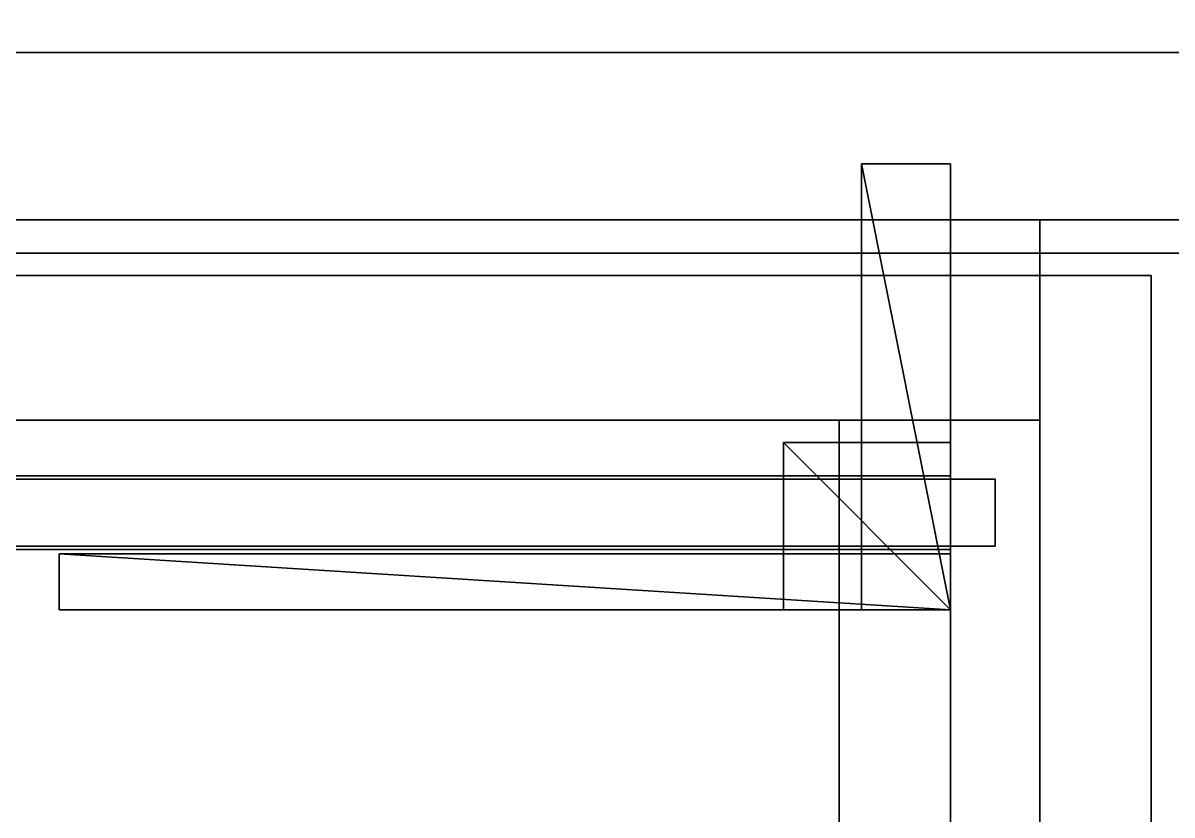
# Model space of a CAD drawing. Extents: x 0 to 4956, y -4930 to 0.
# Drawn here: x 2166.8 to 2269.9, y -168.4 to -97.3 of the extents above; entities that cross this region are included whole.
import ezdxf

# ---------------------------------------------------------------- set-up
doc = ezdxf.new("R2010")
doc.units = 0
for name, color, linetype in [('LAYER0', 7, 'CONTINUOUS'), ('LAYER142', 7, 'CONTINUOUS'), ('LAYER701', 7, 'CONTINUOUS'), ('LAYER702', 7, 'CONTINUOUS'), ('LAYER730', 7, 'CONTINUOUS'), ('LAYER747', 2, 'CONTINUOUS'), ('LAYER748', 7, 'CONTINUOUS'), ('LAYER749', 253, 'CONTINUOUS'), ('LAYER750', 253, 'CONTINUOUS'), ('LAYER751', 253, 'CONTINUOUS'), ('LAYER752', 253, 'CONTINUOUS'), ('LAYER753', 253, 'CONTINUOUS'), ('LAYER754', 253, 'CONTINUOUS'), ('LAYER756', 7, 'CONTINUOUS'), ('LAYER765', 7, 'CONTINUOUS'), ('LAYER767', 7, 'CONTINUOUS'), ('LAYER801', 7, 'CONTINUOUS'), ('LAYER815', 7, 'CONTINUOUS'), ('LAYER86', 7, 'CONTINUOUS'), ('LAYER87', 9, 'CONTINUOUS'), ('LAYER88', 9, 'CONTINUOUS')]:
    doc.layers.add(name, color=color, linetype=linetype)

msp = doc.modelspace()

# ---------------------------------------------------------------- linework, layer by layer
at = {"layer": 'LAYER0', "invisible_edges": 1}
for points in [[(4956, 0), (0, -4930), (0, 0), (4956, 0)], [(4956, -4930, 5), (0, 0, 5), (0, -4930, 5), (4956, -4930, 5)], [(0, 0, 5), (4956, -4930, 5), (4956, 0, 5), (0, 0, 5)], [(0, -4930), (4956, 0), (4956, -4930), (0, -4930)]]:
    msp.add_3dface(points, dxfattribs=at)
at = {"layer": 'LAYER142'}
for points, invisible_edges in [([(115, -115, 5), (100, -100, 5), (2301, -100, 5), (115, -115, 5)], 5), ([(100, -100, 115), (2301, -100, 5), (100, -100, 5), (100, -100, 115)], 1), ([(2301, -100, 5), (100, -100, 115), (2301, -100, 115), (2301, -100, 5)], 1), ([(100, -100, 115), (115, -115, 115), (2301, -100, 115), (100, -100, 115)], 3), ([(115, -115, 5), (2301, -100, 5), (2286, -115, 5), (115, -115, 5)], 3), ([(2301, -100, 115), (115, -115, 115), (2286, -115, 115), (2301, -100, 115)], 5), ([(2286, -115, 115), (115, -115, 5), (2286, -115, 5), (2286, -115, 115)], 1), ([(115, -115, 5), (2286, -115, 115), (115, -115, 115), (115, -115, 5)], 1)]:
    msp.add_3dface(points, dxfattribs=dict(at, invisible_edges=invisible_edges))
at = {"layer": 'LAYER701', "invisible_edges": 1}
for points in [[(708, -115, 5), (2258, -133, 5), (708, -133, 5), (708, -115, 5)], [(2258, -133, 5), (708, -115, 5), (2258, -115, 5), (2258, -133, 5)], [(2258, -115, 85), (708, -133, 85), (2258, -133, 85), (2258, -115, 85)], [(708, -133, 85), (2258, -115, 85), (708, -115, 85), (708, -133, 85)], [(708, -115, 5), (2258, -115, 85), (2258, -115, 5), (708, -115, 5)], [(2258, -115, 85), (708, -115, 5), (708, -115, 85), (2258, -115, 85)], [(2258, -115, 85), (2258, -133, 5), (2258, -115, 5), (2258, -115, 85)], [(2258, -133, 5), (2258, -115, 85), (2258, -133, 85), (2258, -133, 5)], [(708, -133, 85), (2258, -133, 5), (2258, -133, 85), (708, -133, 85)], [(2258, -133, 5), (708, -133, 85), (708, -133, 5), (2258, -133, 5)]]:
    msp.add_3dface(points, dxfattribs=at)
at = {"layer": 'LAYER702', "invisible_edges": 1}
for points in [[(2240, -133, 85), (2258, -133, 5), (2240, -133, 5), (2240, -133, 85)], [(2258, -133, 5), (2240, -133, 85), (2258, -133, 85), (2258, -133, 5)], [(2240, -474, 5), (2258, -133, 5), (2258, -474, 5), (2240, -474, 5)], [(2258, -133, 5), (2240, -474, 5), (2240, -133, 5), (2258, -133, 5)], [(2240, -133, 85), (2258, -474, 85), (2258, -133, 85), (2240, -133, 85)], [(2258, -474, 85), (2240, -133, 85), (2240, -474, 85), (2258, -474, 85)], [(2240, -474, 5), (2240, -133, 85), (2240, -133, 5), (2240, -474, 5)], [(2240, -133, 85), (2240, -474, 5), (2240, -474, 85), (2240, -133, 85)], [(2258, -474, 85), (2258, -133, 5), (2258, -133, 85), (2258, -474, 85)], [(2258, -133, 5), (2258, -474, 85), (2258, -474, 5), (2258, -133, 5)]]:
    msp.add_3dface(points, dxfattribs=at)
at = {"layer": 'LAYER730', "invisible_edges": 1}
for points in [[(2250, -120, 85), (2250, -510, 760), (2250, -120, 760), (2250, -120, 85)], [(2250, -510, 760), (2250, -120, 85), (2250, -510, 85), (2250, -510, 760)], [(2250, -120, 85), (2268, -510, 85), (2250, -510, 85), (2250, -120, 85)], [(2268, -510, 85), (2250, -120, 85), (2268, -120, 85), (2268, -510, 85)], [(2268, -120, 760), (2250, -510, 760), (2268, -510, 760), (2268, -120, 760)], [(2250, -510, 760), (2268, -120, 760), (2250, -120, 760), (2250, -510, 760)], [(2268, -120, 760), (2250, -120, 85), (2250, -120, 760), (2268, -120, 760)], [(2250, -120, 85), (2268, -120, 760), (2268, -120, 85), (2250, -120, 85)], [(2268, -510, 85), (2268, -120, 760), (2268, -510, 760), (2268, -510, 85)], [(2268, -120, 760), (2268, -510, 85), (2268, -120, 85), (2268, -120, 760)]]:
    msp.add_3dface(points, dxfattribs=at)
at = {"layer": 'LAYER747'}
for points in [[(2170, -150, 730.5), (2170, -145, 707.5), (2170, -150, 707.5), (2170, -150, 730.5)], [(2170, -145, 730.5), (2170, -145, 707.5), (2170, -150, 730.5), (2170, -145, 730.5)], [(2250, -150, 730.5), (2170, -145, 730.5), (2170, -150, 730.5), (2250, -150, 730.5)], [(2250, -145, 730.5), (2170, -145, 730.5), (2250, -150, 730.5), (2250, -145, 730.5)], [(2170, -145, 707.5), (2250, -150, 707.5), (2170, -150, 707.5), (2170, -145, 707.5)], [(2250, -145, 707.5), (2250, -150, 707.5), (2170, -145, 707.5), (2250, -145, 707.5)], [(2170, -145, 730.5), (2250, -145, 707.5), (2170, -145, 707.5), (2170, -145, 730.5)], [(2250, -145, 730.5), (2250, -145, 707.5), (2170, -145, 730.5), (2250, -145, 730.5)], [(2250, -150, 707.5), (2250, -145, 730.5), (2250, -150, 730.5), (2250, -150, 707.5)], [(2250, -145, 707.5), (2250, -145, 730.5), (2250, -150, 707.5), (2250, -145, 707.5)], [(2170, -150, 707.5), (2250, -150, 730.5), (2170, -150, 730.5), (2170, -150, 707.5)], [(2250, -150, 707.5), (2250, -150, 730.5), (2170, -150, 707.5), (2250, -150, 707.5)]]:
    msp.add_3dface(points, dxfattribs=at)
at = {"layer": 'LAYER748', "invisible_edges": 1}
for points in [[(2250, -150, 730.5), (2170, -145, 730.5), (2170, -150, 730.5), (2250, -150, 730.5)], [(2170, -145, 730.5), (2250, -150, 730.5), (2250, -145, 730.5), (2170, -145, 730.5)], [(2170, -145, 730.5), (2170, -150, 707.5), (2170, -150, 730.5), (2170, -145, 730.5)], [(2170, -150, 707.5), (2170, -145, 730.5), (2170, -145, 707.5), (2170, -150, 707.5)], [(2250, -145, 707.5), (2170, -150, 707.5), (2170, -145, 707.5), (2250, -145, 707.5)], [(2170, -150, 707.5), (2250, -145, 707.5), (2250, -150, 707.5), (2170, -150, 707.5)], [(2170, -145, 730.5), (2250, -145, 707.5), (2170, -145, 707.5), (2170, -145, 730.5)], [(2250, -145, 707.5), (2170, -145, 730.5), (2250, -145, 730.5), (2250, -145, 707.5)], [(2250, -145, 707.5), (2250, -150, 730.5), (2250, -150, 707.5), (2250, -145, 707.5)], [(2250, -150, 730.5), (2250, -145, 707.5), (2250, -145, 730.5), (2250, -150, 730.5)], [(2250, -150, 730.5), (2170, -150, 707.5), (2250, -150, 707.5), (2250, -150, 730.5)], [(2170, -150, 707.5), (2250, -150, 730.5), (2170, -150, 730.5), (2170, -150, 707.5)]]:
    msp.add_3dface(points, dxfattribs=at)
at = {"layer": 'LAYER749'}
for points in [[(2235, -150, 730.5), (2235, -135, 715.5), (2235, -150, 715.5), (2235, -150, 730.5)], [(2235, -135, 730.5), (2235, -135, 715.5), (2235, -150, 730.5), (2235, -135, 730.5)], [(2250, -150, 730.5), (2235, -135, 730.5), (2235, -150, 730.5), (2250, -150, 730.5)], [(2250, -135, 730.5), (2235, -135, 730.5), (2250, -150, 730.5), (2250, -135, 730.5)], [(2235, -135, 715.5), (2250, -150, 715.5), (2235, -150, 715.5), (2235, -135, 715.5)], [(2250, -135, 715.5), (2250, -150, 715.5), (2235, -135, 715.5), (2250, -135, 715.5)], [(2235, -135, 730.5), (2250, -135, 715.5), (2235, -135, 715.5), (2235, -135, 730.5)], [(2250, -135, 730.5), (2250, -135, 715.5), (2235, -135, 730.5), (2250, -135, 730.5)], [(2250, -150, 715.5), (2250, -135, 730.5), (2250, -150, 730.5), (2250, -150, 715.5)], [(2250, -135, 715.5), (2250, -135, 730.5), (2250, -150, 715.5), (2250, -135, 715.5)], [(2235, -150, 715.5), (2250, -150, 730.5), (2235, -150, 730.5), (2235, -150, 715.5)], [(2250, -150, 715.5), (2250, -150, 730.5), (2235, -150, 715.5), (2250, -150, 715.5)]]:
    msp.add_3dface(points, dxfattribs=at)
at = {"layer": 'LAYER750'}
for points in [[(2235, -150, 730.5), (2235, -135, 715.5), (2235, -150, 715.5), (2235, -150, 730.5)], [(2235, -135, 730.5), (2235, -135, 715.5), (2235, -150, 730.5), (2235, -135, 730.5)], [(2250, -150, 730.5), (2235, -135, 730.5), (2235, -150, 730.5), (2250, -150, 730.5)], [(2250, -135, 730.5), (2235, -135, 730.5), (2250, -150, 730.5), (2250, -135, 730.5)], [(2235, -135, 715.5), (2250, -150, 715.5), (2235, -150, 715.5), (2235, -135, 715.5)], [(2250, -135, 715.5), (2250, -150, 715.5), (2235, -135, 715.5), (2250, -135, 715.5)], [(2235, -135, 730.5), (2250, -135, 715.5), (2235, -135, 715.5), (2235, -135, 730.5)], [(2250, -135, 730.5), (2250, -135, 715.5), (2235, -135, 730.5), (2250, -135, 730.5)], [(2250, -150, 715.5), (2250, -135, 730.5), (2250, -150, 730.5), (2250, -150, 715.5)], [(2250, -135, 715.5), (2250, -135, 730.5), (2250, -150, 715.5), (2250, -135, 715.5)], [(2235, -150, 715.5), (2250, -150, 730.5), (2235, -150, 730.5), (2235, -150, 715.5)], [(2250, -150, 715.5), (2250, -150, 730.5), (2235, -150, 715.5), (2250, -150, 715.5)]]:
    msp.add_3dface(points, dxfattribs=at)
at = {"layer": 'LAYER751'}
for points in [[(2235, -150, 730.5), (2235, -135, 715.5), (2235, -150, 715.5), (2235, -150, 730.5)], [(2235, -135, 730.5), (2235, -135, 715.5), (2235, -150, 730.5), (2235, -135, 730.5)], [(2250, -150, 730.5), (2235, -135, 730.5), (2235, -150, 730.5), (2250, -150, 730.5)], [(2250, -135, 730.5), (2235, -135, 730.5), (2250, -150, 730.5), (2250, -135, 730.5)], [(2235, -135, 715.5), (2250, -150, 715.5), (2235, -150, 715.5), (2235, -135, 715.5)], [(2250, -135, 715.5), (2250, -150, 715.5), (2235, -135, 715.5), (2250, -135, 715.5)], [(2235, -135, 730.5), (2250, -135, 715.5), (2235, -135, 715.5), (2235, -135, 730.5)], [(2250, -135, 730.5), (2250, -135, 715.5), (2235, -135, 730.5), (2250, -135, 730.5)], [(2250, -150, 715.5), (2250, -135, 730.5), (2250, -150, 730.5), (2250, -150, 715.5)], [(2250, -135, 715.5), (2250, -135, 730.5), (2250, -150, 715.5), (2250, -135, 715.5)], [(2235, -150, 715.5), (2250, -150, 730.5), (2235, -150, 730.5), (2235, -150, 715.5)], [(2250, -150, 715.5), (2250, -150, 730.5), (2235, -150, 715.5), (2250, -150, 715.5)]]:
    msp.add_3dface(points, dxfattribs=at)
at = {"layer": 'LAYER752'}
for points in [[(2235, -150, 730.5), (2235, -135, 715.5), (2235, -150, 715.5), (2235, -150, 730.5)], [(2235, -135, 730.5), (2235, -135, 715.5), (2235, -150, 730.5), (2235, -135, 730.5)], [(2250, -150, 730.5), (2235, -135, 730.5), (2235, -150, 730.5), (2250, -150, 730.5)], [(2250, -135, 730.5), (2235, -135, 730.5), (2250, -150, 730.5), (2250, -135, 730.5)], [(2235, -135, 715.5), (2250, -150, 715.5), (2235, -150, 715.5), (2235, -135, 715.5)], [(2250, -135, 715.5), (2250, -150, 715.5), (2235, -135, 715.5), (2250, -135, 715.5)], [(2235, -135, 730.5), (2250, -135, 715.5), (2235, -135, 715.5), (2235, -135, 730.5)], [(2250, -135, 730.5), (2250, -135, 715.5), (2235, -135, 730.5), (2250, -135, 730.5)], [(2250, -150, 715.5), (2250, -135, 730.5), (2250, -150, 730.5), (2250, -150, 715.5)], [(2250, -135, 715.5), (2250, -135, 730.5), (2250, -150, 715.5), (2250, -135, 715.5)], [(2235, -150, 715.5), (2250, -150, 730.5), (2235, -150, 730.5), (2235, -150, 715.5)], [(2250, -150, 715.5), (2250, -150, 730.5), (2235, -150, 715.5), (2250, -150, 715.5)]]:
    msp.add_3dface(points, dxfattribs=at)
at = {"layer": 'LAYER753'}
for points in [[(2242, -150, 730.5), (2242, -110, 722.5), (2242, -150, 722.5), (2242, -150, 730.5)], [(2242, -110, 730.5), (2242, -110, 722.5), (2242, -150, 730.5), (2242, -110, 730.5)], [(2250, -150, 730.5), (2242, -110, 730.5), (2242, -150, 730.5), (2250, -150, 730.5)], [(2250, -110, 730.5), (2242, -110, 730.5), (2250, -150, 730.5), (2250, -110, 730.5)], [(2242, -110, 722.5), (2250, -150, 722.5), (2242, -150, 722.5), (2242, -110, 722.5)], [(2250, -110, 722.5), (2250, -150, 722.5), (2242, -110, 722.5), (2250, -110, 722.5)], [(2242, -110, 730.5), (2250, -110, 722.5), (2242, -110, 722.5), (2242, -110, 730.5)], [(2250, -110, 730.5), (2250, -110, 722.5), (2242, -110, 730.5), (2250, -110, 730.5)], [(2250, -150, 722.5), (2250, -110, 730.5), (2250, -150, 730.5), (2250, -150, 722.5)], [(2250, -110, 722.5), (2250, -110, 730.5), (2250, -150, 722.5), (2250, -110, 722.5)], [(2242, -150, 722.5), (2250, -150, 730.5), (2242, -150, 730.5), (2242, -150, 722.5)], [(2250, -150, 722.5), (2250, -150, 730.5), (2242, -150, 722.5), (2250, -150, 722.5)]]:
    msp.add_3dface(points, dxfattribs=at)
at = {"layer": 'LAYER754'}
for points in [[(2170, -150, 730.5), (2170, -145, 714.5), (2170, -150, 714.5), (2170, -150, 730.5)], [(2170, -145, 730.5), (2170, -145, 714.5), (2170, -150, 730.5), (2170, -145, 730.5)], [(2250, -150, 730.5), (2170, -145, 730.5), (2170, -150, 730.5), (2250, -150, 730.5)], [(2250, -145, 730.5), (2170, -145, 730.5), (2250, -150, 730.5), (2250, -145, 730.5)], [(2170, -145, 714.5), (2250, -150, 714.5), (2170, -150, 714.5), (2170, -145, 714.5)], [(2250, -145, 714.5), (2250, -150, 714.5), (2170, -145, 714.5), (2250, -145, 714.5)], [(2170, -145, 730.5), (2250, -145, 714.5), (2170, -145, 714.5), (2170, -145, 730.5)], [(2250, -145, 730.5), (2250, -145, 714.5), (2170, -145, 730.5), (2250, -145, 730.5)], [(2250, -150, 714.5), (2250, -145, 730.5), (2250, -150, 730.5), (2250, -150, 714.5)], [(2250, -145, 714.5), (2250, -145, 730.5), (2250, -150, 714.5), (2250, -145, 714.5)], [(2170, -150, 714.5), (2250, -150, 730.5), (2170, -150, 730.5), (2170, -150, 714.5)], [(2250, -150, 714.5), (2250, -150, 730.5), (2170, -150, 714.5), (2250, -150, 714.5)]]:
    msp.add_3dface(points, dxfattribs=at)
at = {"layer": 'LAYER756', "invisible_edges": 1}
for points in [[(2250, -120, 86), (726, -510, 86), (726, -120, 86), (2250, -120, 86)], [(726, -510, 86), (2250, -120, 86), (2250, -510, 86), (726, -510, 86)], [(726, -120, 104), (2250, -120, 86), (726, -120, 86), (726, -120, 104)], [(2250, -120, 86), (726, -120, 104), (2250, -120, 104), (2250, -120, 86)], [(2250, -510, 104), (726, -120, 104), (726, -510, 104), (2250, -510, 104)], [(726, -120, 104), (2250, -510, 104), (2250, -120, 104), (726, -120, 104)], [(2250, -120, 86), (2250, -510, 104), (2250, -510, 86), (2250, -120, 86)], [(2250, -510, 104), (2250, -120, 86), (2250, -120, 104), (2250, -510, 104)]]:
    msp.add_3dface(points, dxfattribs=at)
at = {"layer": 'LAYER765', "invisible_edges": 1}
for points in [[(2254, -138.2998, 759.5), (1404, -144.2998, 759.5), (2254, -144.2998, 759.5), (2254, -138.2998, 759.5)], [(1404, -144.2998, 759.5), (2254, -138.2998, 759.5), (1404, -138.2998, 759.5), (1404, -144.2998, 759.5)], [(1404, -138.2998, 100), (2254, -144.2998, 100), (1404, -144.2998, 100), (1404, -138.2998, 100)], [(2254, -144.2998, 100), (1404, -138.2998, 100), (2254, -138.2998, 100), (2254, -144.2998, 100)], [(2254, -138.2998, 759.5), (1404, -138.2998, 100), (1404, -138.2998, 759.5), (2254, -138.2998, 759.5)], [(1404, -138.2998, 100), (2254, -138.2998, 759.5), (2254, -138.2998, 100), (1404, -138.2998, 100)], [(2254, -144.2998, 100), (2254, -138.2998, 759.5), (2254, -144.2998, 759.5), (2254, -144.2998, 100)], [(2254, -138.2998, 759.5), (2254, -144.2998, 100), (2254, -138.2998, 100), (2254, -138.2998, 759.5)], [(2254, -144.2998, 100), (1404, -144.2998, 759.5), (1404, -144.2998, 100), (2254, -144.2998, 100)], [(1404, -144.2998, 759.5), (2254, -144.2998, 100), (2254, -144.2998, 759.5), (1404, -144.2998, 759.5)]]:
    msp.add_3dface(points, dxfattribs=at)
at = {"layer": 'LAYER767', "invisible_edges": 1}
for points in [[(2250, -120, 760), (1408, -120, 640), (1408, -120, 760), (2250, -120, 760)], [(1408, -120, 640), (2250, -120, 760), (2250, -120, 640), (1408, -120, 640)], [(2250, -138, 640), (1408, -120, 640), (2250, -120, 640), (2250, -138, 640)], [(1408, -120, 640), (2250, -138, 640), (1408, -138, 640), (1408, -120, 640)], [(1408, -138, 760), (2250, -120, 760), (1408, -120, 760), (1408, -138, 760)], [(2250, -120, 760), (1408, -138, 760), (2250, -138, 760), (2250, -120, 760)], [(2250, -120, 760), (2250, -138, 640), (2250, -120, 640), (2250, -120, 760)], [(2250, -138, 640), (2250, -120, 760), (2250, -138, 760), (2250, -138, 640)], [(2250, -138, 640), (1408, -138, 760), (1408, -138, 640), (2250, -138, 640)], [(1408, -138, 760), (2250, -138, 640), (2250, -138, 760), (1408, -138, 760)]]:
    msp.add_3dface(points, dxfattribs=at)
at = {"layer": 'LAYER801', "invisible_edges": 1}
for points in [[(1408, -144.6001, 540), (2250, -490, 540), (2250, -144.6001, 540), (1408, -144.6001, 540)], [(2250, -490, 540), (1408, -144.6001, 540), (1408, -490, 540), (2250, -490, 540)], [(2250, -144.6001, 522), (1408, -144.6001, 540), (2250, -144.6001, 540), (2250, -144.6001, 522)], [(1408, -144.6001, 540), (2250, -144.6001, 522), (1408, -144.6001, 522), (1408, -144.6001, 540)], [(1408, -490, 522), (2250, -144.6001, 522), (2250, -490, 522), (1408, -490, 522)], [(2250, -144.6001, 522), (1408, -490, 522), (1408, -144.6001, 522), (2250, -144.6001, 522)], [(2250, -144.6001, 522), (2250, -490, 540), (2250, -490, 522), (2250, -144.6001, 522)], [(2250, -490, 540), (2250, -144.6001, 522), (2250, -144.6001, 540), (2250, -490, 540)]]:
    msp.add_3dface(points, dxfattribs=at)
at = {"layer": 'LAYER815', "invisible_edges": 1}
for points in [[(1408, -144.6001, 322), (2250, -490, 322), (2250, -144.6001, 322), (1408, -144.6001, 322)], [(2250, -490, 322), (1408, -144.6001, 322), (1408, -490, 322), (2250, -490, 322)], [(2250, -144.6001, 304), (1408, -144.6001, 322), (2250, -144.6001, 322), (2250, -144.6001, 304)], [(1408, -144.6001, 322), (2250, -144.6001, 304), (1408, -144.6001, 304), (1408, -144.6001, 322)], [(1408, -490, 304), (2250, -144.6001, 304), (2250, -490, 304), (1408, -490, 304)], [(2250, -144.6001, 304), (1408, -490, 304), (1408, -144.6001, 304), (2250, -144.6001, 304)], [(2250, -144.6001, 304), (2250, -490, 322), (2250, -490, 304), (2250, -144.6001, 304)], [(2250, -490, 322), (2250, -144.6001, 304), (2250, -144.6001, 322), (2250, -490, 322)]]:
    msp.add_3dface(points, dxfattribs=at)
at = {"layer": 'LAYER86'}
for points, invisible_edges in [([(2401, 0, 5), (100, -100, 5), (0, 0, 5), (2401, 0, 5)], 1), ([(100, -100, 5), (2401, 0, 5), (2301, -100, 5), (100, -100, 5)], 1), ([(100, -100, 2599), (773, -100, 2060), (2301, -100, 2599), (100, -100, 2599)], 3), ([(2301, -100, 5), (1823, -100, 1223), (100, -100, 5), (2301, -100, 5)], 3), ([(1823, -100, 2060), (2301, -100, 2599), (773, -100, 2060), (1823, -100, 2060)], 3), ([(1823, -100, 1223), (2301, -100, 2599), (1823, -100, 2060), (1823, -100, 1223)], 3), ([(1823, -100, 1223), (2301, -100, 5), (2301, -100, 2599), (1823, -100, 1223)], 5)]:
    msp.add_3dface(points, dxfattribs=dict(at, invisible_edges=invisible_edges))
at = {"layer": 'LAYER87', "invisible_edges": 1}
for points in [[(2350, -100, 760), (690, -532, 760), (690, -100, 760), (2350, -100, 760)], [(690, -532, 760), (2350, -100, 760), (2350, -532, 760), (690, -532, 760)], [(690, -100, 778), (2350, -100, 760), (690, -100, 760), (690, -100, 778)], [(2350, -100, 760), (690, -100, 778), (2350, -100, 778), (2350, -100, 760)], [(2350, -532, 778), (690, -100, 778), (690, -532, 778), (2350, -532, 778)], [(690, -100, 778), (2350, -532, 778), (2350, -100, 778), (690, -100, 778)]]:
    msp.add_3dface(points, dxfattribs=at)
at = {"layer": 'LAYER88', "invisible_edges": 1}
for points in [[(2350, -100, 848), (690, -100, 778), (690, -100, 848), (2350, -100, 848)], [(690, -100, 778), (2350, -100, 848), (2350, -100, 778), (690, -100, 778)], [(2350, -118, 778), (690, -100, 778), (2350, -100, 778), (2350, -118, 778)], [(690, -100, 778), (2350, -118, 778), (690, -118, 778), (690, -100, 778)], [(690, -118, 848), (2350, -100, 848), (690, -100, 848), (690, -118, 848)], [(2350, -100, 848), (690, -118, 848), (2350, -118, 848), (2350, -100, 848)], [(2350, -118, 778), (690, -118, 848), (690, -118, 778), (2350, -118, 778)], [(690, -118, 848), (2350, -118, 778), (2350, -118, 848), (690, -118, 848)]]:
    msp.add_3dface(points, dxfattribs=at)

# ---------------------------------------------------------------- meshes
at = {"layer": 'LAYER86'}
mesh = msp.add_polymesh((2, 2), dxfattribs=at)
for k, corner in enumerate([(2301, -100, 2599), (100, -100, 2599), (2401, 0, 2599), (0, 0, 2599)]):
    mesh.set_mesh_vertex(divmod(k, 2), corner)

doc.saveas('drawing.dxf')
